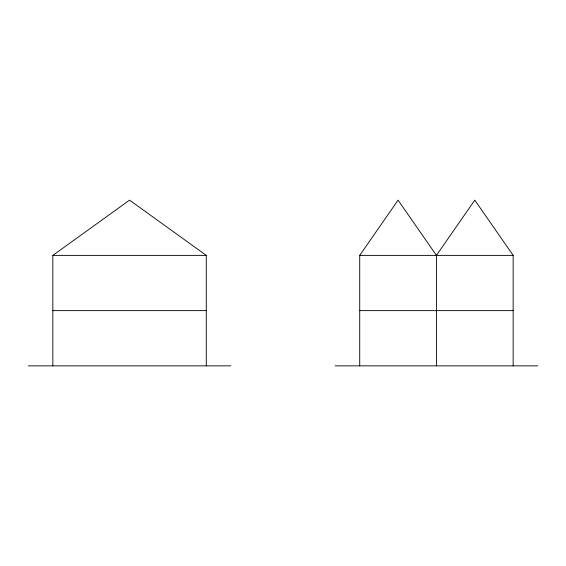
<?xml version="1.0" encoding="UTF-8"?>
<svg xmlns="http://www.w3.org/2000/svg" width="566" height="566" viewBox="0 0 566 566"><rect width="100%" height="100%" fill="white"/><g stroke="black" fill="none" stroke-linecap="round" stroke-linejoin="round"><path stroke-width="0.85" d="M359.714 365.855L359.714 255.379L398.075 200.145L436.436 255.379L436.436 365.855M436.436 255.379L474.789 200.145L513.15 255.379L513.15 365.855M52.85 365.855L52.85 255.379L129.564 200.145L206.286 255.379L206.286 365.855M52.85 255.379L206.286 255.379M359.714 255.379L513.15 255.379M52.85 310.621L206.286 310.621M359.714 310.621L513.15 310.621M28.3 365.855L230.836 365.855M335.164 365.855L537.7 365.855"/></g></svg>
